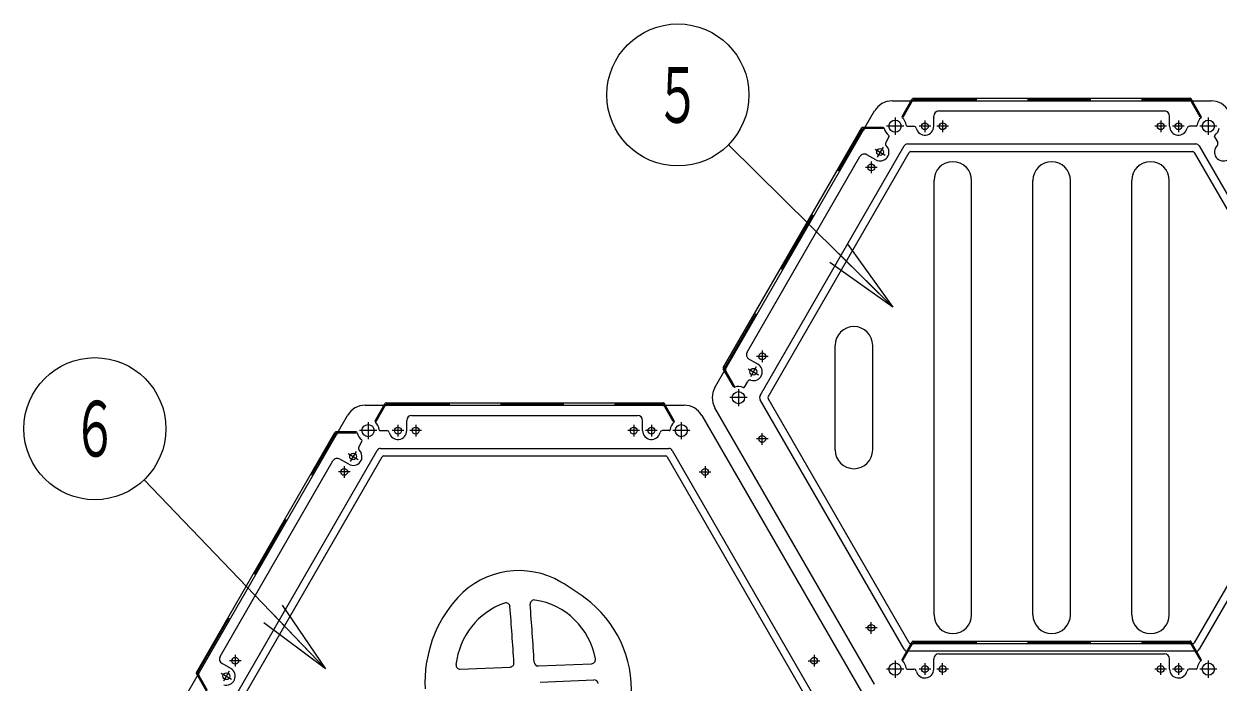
# Model space of a CAD drawing. Units: millimetres on the paper, scale 1:50. Extents: x -385 to 840, y 0 to 267.
# Drawn here: x 75.33 to 122.43, y 97.3 to 123.25 of the extents above; entities that cross this region are included whole.
import ezdxf
from ezdxf.enums import TextEntityAlignment as Align

# ---------------------------------------------------------------- set-up
doc = ezdxf.new("R2010")
doc.units = ezdxf.units.MM
doc.linetypes.add('USER1', pattern=[4.5, 2.5, -2])
doc.linetypes.add('USER2', pattern=[6, 3, -1, 1, -1])
doc.layers.add('1_50', color=7, linetype='Continuous', lineweight=25)
doc.styles.add('ＭＳ ゴシック', font='')
doc.styles.get('ＭＳ ゴシック').set_extended_font_data('MS Gothic')

msp = doc.modelspace()

# ---------------------------------------------------------------- linework, layer by layer
at = {"layer": '1_50', "color": 131}
for p, q in [((109.573, 120.217), (122.159, 120.217)), ((102.587, 108.917), (108.88, 119.817)), ((88.789, 108.217), (101.375, 108.217)), ((108.88, 97.217), (102.587, 108.117)), ((81.803, 96.917), (88.096, 107.817)), ((102.068, 107.817), (108.361, 96.917))]:
    msp.add_line(p, q, dxfattribs=at)
at = {"layer": '1_50', "color": 190}
for p, q in [((109.968, 119.6), (110.37, 120.297)), ((110.408, 120.211), (110.343, 120.211)), ((110.405, 120.317), (121.328, 120.317)), ((110.468, 120.271), (110.468, 120.317)), ((121.265, 120.271), (121.265, 120.317)), ((121.325, 120.211), (121.389, 120.211)), ((121.765, 119.6), (121.363, 120.297)), ((111.416, 119.817), (120.316, 119.817)), ((109.217, 119.167), (108.413, 119.167)), ((110.167, 119.217), (110.428, 119.217)), ((111.216, 119.217), (111.216, 119.617)), ((120.516, 119.217), (120.516, 119.617)), ((121.566, 119.217), (121.305, 119.217)), ((102.916, 109.687), (108.378, 119.147)), ((108.386, 119.069), (108.346, 119.092)), ((108.468, 119.091), (108.5, 119.147)), ((109.449, 118.803), (109.319, 118.577)), ((122.283, 118.803), (122.413, 118.577)), ((103.855, 110.313), (108.305, 118.021)), ((108.925, 117.894), (108.578, 118.094)), ((104.275, 109.84), (103.928, 110.04)), ((103.319, 108.95), (102.916, 109.647)), ((102.988, 109.719), (102.948, 109.742)), ((103.01, 109.637), (102.978, 109.581)), ((103.75, 108.931), (103.88, 109.157)), ((89.183, 107.6), (89.585, 108.297)), ((89.623, 108.211), (89.559, 108.211)), ((89.62, 108.317), (100.543, 108.317)), ((89.683, 108.271), (89.683, 108.317)), ((100.48, 108.271), (100.48, 108.317)), ((100.54, 108.211), (100.605, 108.211)), ((100.98, 107.6), (100.578, 108.297)), ((90.432, 107.217), (90.432, 107.617)), ((90.632, 107.817), (99.532, 107.817)), ((99.732, 107.217), (99.732, 107.617)), ((82.132, 97.687), (87.593, 107.147)), ((87.602, 107.069), (87.562, 107.092)), ((88.433, 107.167), (87.628, 107.167)), ((87.684, 107.091), (87.716, 107.147)), ((89.382, 107.217), (89.643, 107.217)), ((100.781, 107.217), (100.52, 107.217)), ((88.665, 106.803), (88.535, 106.577)), ((83.071, 98.313), (87.521, 106.021)), ((88.14, 105.894), (87.794, 106.094)), ((110.405, 98.917), (121.328, 98.917)), ((110.468, 98.871), (110.468, 98.917)), ((121.265, 98.871), (121.265, 98.917)), ((109.968, 98.2), (110.37, 98.897)), ((110.408, 98.811), (110.343, 98.811)), ((121.325, 98.811), (121.389, 98.811)), ((121.765, 98.2), (121.363, 98.897)), ((83.49, 97.84), (83.144, 98.04)), ((111.216, 97.817), (111.216, 98.217)), ((111.416, 98.417), (120.316, 98.417)), ((120.516, 97.817), (120.516, 98.217)), ((82.534, 96.95), (82.132, 97.647)), ((82.203, 97.719), (82.163, 97.742)), ((82.225, 97.637), (82.193, 97.581)), ((110.167, 97.817), (110.428, 97.817)), ((121.566, 97.817), (121.305, 97.817))]:
    msp.add_line(p, q, dxfattribs=at)
at = {"layer": '1_50', "color": 190, "linetype": 'USER1', "lineweight": 13}
for p, q in [((110.008, 119.578), (110.408, 120.271)), ((110.408, 120.271), (121.325, 120.271)), ((121.725, 119.578), (121.325, 120.271)), ((109.216, 119.121), (109.216, 119.167)), ((110.008, 119.578), (109.968, 119.601)), ((121.725, 119.578), (121.764, 119.601)), ((102.958, 109.667), (108.416, 119.121)), ((109.216, 119.121), (108.416, 119.121)), ((103.358, 108.974), (102.958, 109.667)), ((103.358, 108.974), (103.318, 108.951)), ((89.223, 107.578), (89.623, 108.271)), ((89.623, 108.271), (100.54, 108.271)), ((100.94, 107.578), (100.54, 108.271)), ((89.223, 107.578), (89.184, 107.601)), ((100.94, 107.578), (100.98, 107.601)), ((82.173, 97.667), (87.632, 107.121)), ((88.432, 107.121), (87.632, 107.121)), ((88.432, 107.121), (88.432, 107.167)), ((110.008, 98.178), (110.408, 98.871)), ((110.408, 98.871), (121.325, 98.871)), ((121.725, 98.178), (121.325, 98.871)), ((110.008, 98.178), (109.968, 98.201)), ((121.725, 98.178), (121.764, 98.201)), ((82.573, 96.974), (82.173, 97.667))]:
    msp.add_line(p, q, dxfattribs=at)
at = {"layer": '1_50', "linetype": 'USER2', "lineweight": 13}
for p, q in [((110.029, 119.217), (109.349, 119.217)), ((109.689, 119.557), (109.689, 118.877)), ((122.384, 119.217), (121.704, 119.217)), ((122.044, 119.557), (122.044, 118.877)), ((103.511, 108.857), (103.511, 108.177)), ((103.851, 108.517), (103.171, 108.517)), ((88.904, 107.557), (88.904, 106.877)), ((101.259, 107.557), (101.259, 106.877)), ((89.244, 107.217), (88.564, 107.217)), ((101.599, 107.217), (100.919, 107.217)), ((109.689, 98.157), (109.689, 97.477)), ((122.044, 98.157), (122.044, 97.477)), ((110.029, 97.817), (109.349, 97.817)), ((122.384, 97.817), (121.704, 97.817))]:
    msp.add_line(p, q, dxfattribs=at)
at = {"layer": '1_50', "color": 2, "linetype": 'USER2', "lineweight": 13}
for p, q in [((111.096, 119.217), (110.636, 119.217)), ((110.866, 119.447), (110.866, 118.987)), ((111.796, 119.217), (111.336, 119.217)), ((111.566, 119.447), (111.566, 118.987)), ((120.396, 119.217), (119.936, 119.217)), ((120.166, 119.447), (120.166, 118.987)), ((121.096, 119.217), (120.636, 119.217)), ((120.866, 119.447), (120.866, 118.987)), ((108.901, 118.312), (109.299, 118.082)), ((109.215, 118.396), (108.985, 117.998)), ((108.75, 117.821), (108.75, 117.361)), ((108.98, 117.591), (108.52, 117.591)), ((104.45, 110.373), (104.45, 109.913)), ((104.68, 110.143), (104.22, 110.143)), ((103.901, 109.652), (104.299, 109.422)), ((104.215, 109.736), (103.985, 109.338)), ((90.082, 107.447), (90.082, 106.987)), ((90.782, 107.447), (90.782, 106.987)), ((99.382, 107.447), (99.382, 106.987)), ((100.082, 107.447), (100.082, 106.987)), ((90.312, 107.217), (89.852, 107.217)), ((91.012, 107.217), (90.552, 107.217)), ((99.612, 107.217), (99.152, 107.217)), ((100.312, 107.217), (99.852, 107.217)), ((104.45, 106.661), (104.45, 107.121)), ((104.68, 106.891), (104.22, 106.891)), ((88.116, 106.312), (88.514, 106.082)), ((88.43, 106.396), (88.2, 105.998)), ((88.195, 105.591), (87.735, 105.591)), ((87.965, 105.821), (87.965, 105.361)), ((101.968, 105.591), (102.428, 105.591)), ((102.198, 105.821), (102.198, 105.361)), ((108.98, 99.443), (108.52, 99.443)), ((108.75, 99.213), (108.75, 99.673)), ((83.895, 98.143), (83.435, 98.143)), ((83.665, 98.373), (83.665, 97.913)), ((106.268, 98.143), (106.728, 98.143)), ((106.498, 98.373), (106.498, 97.913)), ((110.866, 98.047), (110.866, 97.587)), ((111.566, 97.587), (111.566, 98.047)), ((120.166, 97.587), (120.166, 98.047)), ((120.866, 98.047), (120.866, 97.587)), ((83.116, 97.652), (83.514, 97.422)), ((83.43, 97.736), (83.2, 97.338)), ((111.096, 97.817), (110.636, 97.817)), ((111.796, 97.817), (111.336, 97.817)), ((120.396, 97.817), (119.936, 97.817)), ((121.096, 97.817), (120.636, 97.817))]:
    msp.add_line(p, q, dxfattribs=at)
at = {"layer": '1_50', "lineweight": 13}
for p, q in [((109.607, 112.089), (103.117, 118.484)), ((107.821, 114.551), (109.607, 112.089)), ((109.607, 112.089), (107.47, 114.195)), ((109.607, 112.089), (107.119, 113.839)), ((87.229, 97.826), (80.07, 105.275)), ((85.511, 100.336), (87.229, 97.826)), ((87.229, 97.826), (85.15, 99.989)), ((87.229, 97.826), (84.79, 99.643))]:
    msp.add_line(p, q, dxfattribs=at)
at = {"layer": '1_50', "color": 131, "lineweight": 13}
for p, q in [((104.365, 108.597), (110.047, 118.437)), ((110.185, 118.517), (121.547, 118.517)), ((121.686, 118.437), (127.367, 108.597)), ((104.683, 108.547), (110.249, 118.187)), ((110.301, 118.217), (121.432, 118.217)), ((121.484, 118.187), (127.05, 108.547)), ((110.047, 98.597), (104.365, 108.437)), ((110.249, 98.847), (104.683, 108.487)), ((127.05, 108.487), (121.484, 98.847)), ((127.367, 108.437), (121.686, 98.597)), ((89.401, 106.517), (100.763, 106.517)), ((83.581, 96.597), (89.262, 106.437)), ((83.898, 96.547), (89.464, 106.187)), ((89.516, 106.217), (100.647, 106.217)), ((100.699, 106.187), (106.265, 96.547)), ((100.901, 106.437), (106.582, 96.597)), ((121.547, 98.517), (110.185, 98.517)), ((121.432, 98.817), (110.301, 98.817))]:
    msp.add_line(p, q, dxfattribs=at)
at = {"layer": '1_50'}
for p, q in [((111.226, 99.957), (111.226, 117.077)), ((112.706, 99.957), (112.706, 117.077)), ((115.126, 99.957), (115.126, 117.077)), ((116.606, 99.957), (116.606, 117.077)), ((119.026, 99.957), (119.026, 117.077)), ((120.506, 99.957), (120.506, 117.077)), ((107.326, 106.457), (107.326, 110.577)), ((108.806, 106.457), (108.806, 110.577))]:
    msp.add_line(p, q, dxfattribs=at)
at = {"layer": '1_50', "color": 2}
for p, q in [((95.624, 97.942), (97.719, 98.03)), ((92.538, 97.814), (94.505, 97.896)), ((95.686, 97.304), (97.811, 97.393))]:
    msp.add_line(p, q, dxfattribs=at)
at = {"layer": '1_50', "lineweight": 13}
for centre in [(101.123, 120.45), (78.13, 107.294)]:
    msp.add_circle(centre, 2.8, dxfattribs=at)
at = {"layer": '1_50', "color": 131}
for centre in [(109.689, 119.217), (122.044, 119.217), (103.511, 108.517), (88.904, 107.217), (101.259, 107.217), (109.689, 97.817), (122.044, 97.817)]:
    msp.add_circle(centre, 0.24, dxfattribs=at)
at = {"layer": '1_50', "color": 2}
for centre in [(110.866, 119.217), (111.566, 119.217), (120.166, 119.217), (120.866, 119.217), (109.1, 118.197), (108.75, 117.591), (104.45, 110.143), (104.1, 109.537), (90.082, 107.217), (90.782, 107.217), (99.382, 107.217), (100.082, 107.217), (104.45, 106.891), (88.315, 106.197), (87.965, 105.591), (102.198, 105.591), (108.75, 99.443), (83.665, 98.143), (106.498, 98.143), (83.315, 97.537), (110.866, 97.817), (111.566, 97.817), (120.166, 97.817), (120.866, 97.817)]:
    msp.add_circle(centre, 0.135, dxfattribs=at)
at = {"layer": '1_50', "color": 131}
for centre, start, end in [((109.573, 119.417), 90, 150), ((122.159, 119.417), 30, 90), ((103.28, 108.517), 150, 210), ((88.789, 107.417), 90, 150), ((101.375, 107.417), 30, 90)]:
    msp.add_arc(centre, 0.8, start, end, dxfattribs=at)
at = {"layer": '1_50', "color": 190}
for centre, radius, start, end in [((110.343, 120.171), 0.04, 90, 150), ((110.405, 120.277), 0.04, 90, 150), ((110.408, 120.271), 0.06, 270, 0), ((121.325, 120.271), 0.06, 180, 270), ((121.328, 120.277), 0.04, 30, 90), ((121.389, 120.171), 0.04, 30, 90), ((111.416, 119.617), 0.2, 90, 180), ((120.316, 119.617), 0.2, 0, 90), ((108.413, 119.127), 0.04, 90, 150), ((108.535, 119.127), 0.04, 90, 150), ((109.217, 119.127), 0.04, 10.8069, 90), ((110.002, 119.58), 0.04, 150, 229.1931), ((109.689, 119.217), 0.44, 4.7802, 49.1931), ((110.167, 119.257), 0.04, 184.7802, 270), ((110.428, 119.117), 0.1, 12.8396, 90), ((110.866, 119.217), 0.35, 192.8396, 0), ((120.866, 119.217), 0.35, 180, 347.1604), ((121.305, 119.117), 0.1, 90, 167.1604), ((121.566, 119.257), 0.04, 270, 355.2198), ((122.044, 119.217), 0.44, 130.8069, 175.2198), ((121.73, 119.58), 0.04, 310.8069, 30), ((108.416, 119.121), 0.06, 240, 330), ((109.689, 119.217), 0.44, 190.8069, 235.2198), ((109.415, 118.823), 0.04, 330, 55.2198), ((122.318, 118.823), 0.04, 124.7802, 210), ((122.044, 119.217), 0.44, 304.7802, 349.1931), ((109.1, 118.197), 0.35, 240, 47.1604), ((109.406, 118.527), 0.1, 150, 227.1604), ((122.633, 118.197), 0.35, 132.8396, 300), ((122.327, 118.527), 0.1, 312.8396, 30), ((108.478, 117.921), 0.2, 60, 150), ((104.028, 110.213), 0.2, 150, 240), ((104.1, 109.537), 0.35, 252.8396, 60), ((102.951, 109.667), 0.04, 150, 210), ((103.012, 109.561), 0.04, 150, 210), ((102.958, 109.667), 0.06, 330, 60), ((103.353, 108.97), 0.04, 210, 289.1931), ((103.511, 108.517), 0.44, 64.7802, 109.1931), ((103.716, 108.951), 0.04, 244.7802, 330), ((103.967, 109.107), 0.1, 72.8396, 150), ((89.559, 108.171), 0.04, 90, 150), ((89.62, 108.277), 0.04, 90, 150), ((89.623, 108.271), 0.06, 270, 0), ((100.54, 108.271), 0.06, 180, 270), ((100.543, 108.277), 0.04, 30, 90), ((100.605, 108.171), 0.04, 30, 90), ((89.218, 107.58), 0.04, 150, 229.1931), ((88.904, 107.217), 0.44, 4.7802, 49.1931), ((90.632, 107.617), 0.2, 90, 180), ((99.532, 107.617), 0.2, 0, 90), ((101.259, 107.217), 0.44, 130.8069, 175.2198), ((100.946, 107.58), 0.04, 310.8069, 30), ((87.628, 107.127), 0.04, 90, 150), ((87.632, 107.121), 0.06, 240, 330), ((87.75, 107.127), 0.04, 90, 150), ((88.433, 107.127), 0.04, 10.8069, 90), ((88.904, 107.217), 0.44, 190.8069, 235.2198), ((89.382, 107.257), 0.04, 184.7802, 270), ((89.643, 107.117), 0.1, 12.8396, 90), ((90.082, 107.217), 0.35, 192.8396, 0), ((100.082, 107.217), 0.35, 180, 347.1604), ((100.52, 107.117), 0.1, 90, 167.1604), ((100.781, 107.257), 0.04, 270, 355.2198), ((88.315, 106.197), 0.35, 240, 47.1604), ((88.621, 106.527), 0.1, 150, 227.1604), ((88.63, 106.823), 0.04, 330, 55.2198), ((87.694, 105.921), 0.2, 60, 150), ((110.405, 98.877), 0.04, 90, 150), ((121.328, 98.877), 0.04, 30, 90), ((110.343, 98.771), 0.04, 90, 150), ((110.408, 98.871), 0.06, 270, 0), ((121.325, 98.871), 0.06, 180, 270), ((121.389, 98.771), 0.04, 30, 90), ((83.244, 98.213), 0.2, 150, 240), ((110.002, 98.18), 0.04, 150, 229.1931), ((109.689, 97.817), 0.44, 4.7802, 49.1931), ((111.416, 98.217), 0.2, 90, 180), ((120.316, 98.217), 0.2, 0, 90), ((122.044, 97.817), 0.44, 130.8069, 175.2198), ((121.73, 98.18), 0.04, 310.8069, 30), ((82.166, 97.667), 0.04, 150, 210), ((82.228, 97.561), 0.04, 150, 210), ((82.173, 97.667), 0.06, 330, 60), ((83.315, 97.537), 0.35, 252.8396, 60), ((110.167, 97.857), 0.04, 184.7802, 270), ((110.428, 97.717), 0.1, 12.8396, 90), ((110.866, 97.817), 0.35, 192.8396, 0), ((120.866, 97.817), 0.35, 180, 347.1604), ((121.305, 97.717), 0.1, 90, 167.1604), ((121.566, 97.857), 0.04, 270, 355.2198)]:
    msp.add_arc(centre, radius, start, end, dxfattribs=at)
at = {"layer": '1_50', "color": 131, "lineweight": 13}
for centre, radius, start, end in [((110.185, 118.357), 0.16, 90, 150), ((121.547, 118.357), 0.16, 30, 90), ((110.301, 118.157), 0.06, 90, 150), ((121.432, 118.157), 0.06, 30, 90), ((104.504, 108.517), 0.16, 150, 210), ((104.735, 108.517), 0.06, 150, 210), ((89.401, 106.357), 0.16, 90, 150), ((100.763, 106.357), 0.16, 30, 90), ((89.516, 106.157), 0.06, 90, 150), ((100.647, 106.157), 0.06, 30, 90), ((110.185, 98.677), 0.16, 210, 270), ((110.301, 98.877), 0.06, 210, 270), ((121.432, 98.877), 0.06, 270, 330), ((121.547, 98.677), 0.16, 270, 330)]:
    msp.add_arc(centre, radius, start, end, dxfattribs=at)
at = {"layer": '1_50'}
for centre, start, end in [((111.966, 117.077), 0, 180), ((115.866, 117.077), 0, 180), ((119.766, 117.077), 0, 180), ((108.066, 110.577), 0, 180), ((108.066, 106.457), 180, 0), ((111.966, 99.957), 180, 0), ((115.866, 99.957), 180, 0), ((119.766, 99.957), 180, 0)]:
    msp.add_arc(centre, 0.74, start, end, dxfattribs=at)
at = {"layer": '1_50', "color": 2}
for centre, radius, start, end in [((94.853, 98.431), 3.267, 59.5534, 137.6114), ((90.96, 91.807), 10.951, 53.5491, 59.5534), ((96.093, 97.299), 4.946, 137.6114, 182.9582), ((95.275, 97.673), 2.92, 109.7488, 173.7403), ((94.343, 100.271), 0.16, 4.4418, 109.7488), ((95.457, 100.382), 0.16, 81.5811, 184.4512), ((-55.943, 88.597), 151.698, 3.58879, 4.45125), ((95.064, 97.721), 2.85, 10.0186, 81.5811), ((94.791, 96.994), 4.501, 356.5963, 53.5491), ((-55.943, 88.597), 150.898, 3.59774, 4.44176), ((92.532, 97.974), 0.16, 173.7403, 272.3838), ((94.498, 98.056), 0.16, 272.3838, 3.5977), ((95.618, 98.102), 0.16, 183.5888, 272.3838), ((97.712, 98.189), 0.16, 272.3838, 10.0186), ((97.818, 97.233), 0.16, 3.4777, 92.3838)]:
    msp.add_arc(centre, radius, start, end, dxfattribs=at)

# ---------------------------------------------------------------- texts
at = {"layer": '1_50', "style": 'ＭＳ ゴシック', "width": 0.6}
for s, p in [('５', (101.123, 120.45)), ('６', (78.13, 107.294))]:
    msp.add_text(s, height=2.199, dxfattribs=at).set_placement(p, align=Align.MIDDLE_CENTER)

doc.saveas('drawing.dxf')
